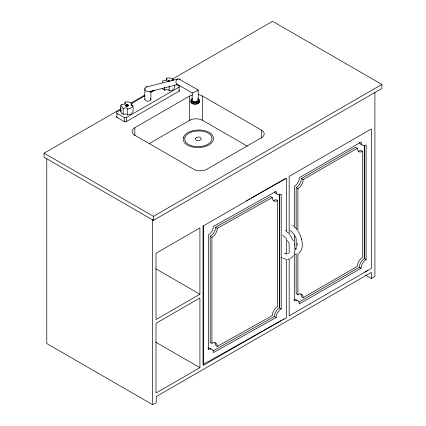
<?xml version="1.0" encoding="UTF-8"?>
<svg xmlns="http://www.w3.org/2000/svg" width="426" height="426" viewBox="0 0 426 426"><rect width="100%" height="100%" fill="white"/><g stroke="black" fill="none" stroke-linecap="round" stroke-linejoin="round"><path stroke-width="0.64" d="M297.151 245.546L297.135 243.108M298.764 302.226L359.326 267.262L359.48 265.829A7.423 4.287 -60 0 1 363.192 259.397L364.358 258.545L364.358 145.239M294.398 253.949L294.398 301.022A7.04 4.063 -60 0 1 299.377 303.898L361.078 268.274L361.232 266.836A7.423 4.287 -60 0 1 364.944 260.408L366.11 259.556L366.11 144.925A7.04 4.063 -60 0 1 361.131 142.05L299.377 177.706A7.04 4.063 -60 0 1 294.398 186.327L294.398 227.431M174.415 85.014C176.257 88.342 171.167 92 169.047 90.488A2.231 1.289 0 0 0 167.913 89.71L166.135 89.636A2.444 1.411 0 0 0 164.75 90.317L162.572 88.475M150.895 91.196L150.895 99.386C150.165 101.761 145.5 101.889 144.808 99.444L144.808 88.693L145.735 87.17L178.611 78.863L198.186 89.961L198.186 99.881C197.456 102.251 192.792 102.378 192.099 99.934L192.217 92.74M171.779 80.546C171.811 79.476 173.962 78.384 173.19 80.386M125.606 105.611L126.304 104.908L127.353 104.807A1.331 0.767 0 0 1 128.338 105.355M128.386 105.36L127.976 106.138L126.634 106.367A1.331 0.767 0 0 1 125.654 105.818L125.792 105.009L127.688 106.266L125.792 105.009M131.767 103.273A2.796 1.613 0 0 0 131.07 103.971L131.203 105.014A2.561 1.48 0 0 0 132.459 105.749L132.891 105.84C133.812 110.781 133.157 114.78 127.608 114.951A2.753 1.587 0 0 0 125.707 113.971L123.167 114.301C119.339 112.81 120.606 107.336 121.266 104.311L123.913 104.327A2.769 1.597 0 0 0 125.212 103.401C124.312 100.403 130.329 102.219 131.767 103.273L131.767 105.696M120.835 111.559L121.266 110.371M132.891 105.84C132.214 107.97 129.626 108.71 127.608 108.886A2.753 1.587 0 0 0 125.707 107.911L123.167 108.241L122.544 107.964L121.016 106.404L120.835 105.499M144.808 99.444L144.925 98.992M198.074 98.214C204.805 106.095 185.299 106.186 192.307 98.268M191.066 101.968L191.221 101.356M192.099 99.934L192.217 99.482M199.064 102.501L199.219 99.87M294.244 253.955L295.037 249.812L294.568 244.641M168.669 81.515L167.7 81.025L167.631 81.675M168.558 80.892L167.631 81.472A0.974 0.564 0 0 0 167.743 81.611M293.423 255.643L292.257 257.16L290.399 258.561M128.386 105.563L128.338 105.153A1.331 0.767 0 0 0 127.353 104.604C124.951 104.093 127.96 106.713 128.338 105.568M191.066 99.945C192.009 103.097 197.35 102.916 199.064 100.477M367.691 270.515L364.912 272.123M298.818 253.305C302.955 249.971 302.753 243.821 301.544 239.135M288.626 253.087L287.704 253.603M172.413 79.103L272.534 21.3L381.904 84.444L381.904 88.486L153.466 220.37L44.096 157.226L44.096 153.184L121.202 108.673M130.984 103.023L144.797 95.051M150.548 91.728L152.849 90.397M121.021 109.626L117.028 111.931A1.731 1.001 0 0 0 116.974 113.353M131.293 103.694L144.989 95.786M150.692 92.49L154.691 90.184M179.053 87.122L179.053 91.164L126.394 121.564A1.507 0.868 0 0 1 124.254 121.591L116.985 117.384L116.985 113.343L124.264 117.544A1.507 0.868 0 0 0 126.384 117.517L179.053 87.122A1.31 0.756 0 0 0 179.096 86.047M198.383 94.673L199.506 94.886A8.733 5.043 0 0 1 202.435 95.999L261.718 130.228A8.733 5.043 0 0 1 263.651 131.922L264.29 133.929L263.54 135.953A9.548 5.511 0 0 1 261.511 137.683L206.828 169.255A9.548 5.511 0 0 1 203.836 170.427L200.326 170.858L196.844 170.491A8.733 5.043 0 0 1 193.915 169.378L134.627 135.149A8.733 5.043 0 0 1 132.699 133.455L132.06 131.442L132.811 129.419A9.548 5.511 0 0 1 134.84 127.694L189.522 96.122A9.548 5.511 0 0 1 192.515 94.95M149.228 143.631L189.522 120.366A9.548 5.511 0 0 1 192.515 119.195L196.024 118.763L199.506 119.131A8.733 5.043 0 0 1 202.435 120.244L247.33 146.166M44.096 153.184L153.466 216.328L381.904 84.444M285.708 178.366L203.303 225.945L203.303 365.423L281.677 320.176M296.166 228.714L296.166 187.664A7.423 4.287 -60 0 0 301.416 178.574L355.588 147.295L357.339 148.307A7.423 4.287 -60 0 0 362.59 151.336L362.59 257.272A7.423 4.287 -60 0 0 357.339 266.367L303.168 297.641L301.416 296.634A7.423 4.287 -60 0 0 300.713 294.009M297.918 231.052L297.918 188.675A7.423 4.287 -60 0 0 303.168 179.58L357.339 148.307M199.916 294.233L155.996 319.585L155.996 253.257L199.916 227.899L199.916 294.233L155.751 268.731M282.827 319.511L283.982 318.845M199.916 367.67L155.996 393.028L155.996 323.318L199.916 297.96L199.916 367.67L155.751 342.169M46.78 158.973L46.78 343.564L152.668 404.7L156.241 402.639L156.241 396.579L371.36 272.379L371.36 278.439L374.901 276.394L374.901 92.469M246.505 200.667L247.666 200.018M248.821 199.368L249.982 198.718M251.143 198.069L286.501 178.286L286.501 232.085M215.545 227.287L270.563 196.508L272.283 197.536A7.423 4.351 -59.2 0 0 277.614 200.614L277.614 306.55A7.423 4.351 -59.2 0 0 272.283 315.597L217.265 346.375A7.423 4.351 -59.2 0 0 211.935 343.297L210.215 342.27L210.215 236.334A7.423 4.351 -59.2 0 0 215.545 227.287L217.265 228.315L272.283 197.536M212.909 350.891L274.413 316.481A7.04 4.127 -59.2 0 1 279.467 307.902L279.467 194.533M276.133 317.503L213.469 352.563L213.314 351.306A7.423 4.351 -59.2 0 0 209.544 349.128L208.362 349.613L208.362 234.982A7.04 4.127 -59.2 0 0 213.415 226.403L276.133 191.317A7.04 4.127 -59.2 0 0 281.192 194.235L281.192 308.93A7.04 4.127 -59.2 0 0 276.133 317.503L274.413 316.481M295.601 248.768L295.271 248.906L295.782 248.747M178.004 78.922C175.757 79.513 175.006 83.192 177.216 84.284L192.099 92.879C192.893 93.076 200.012 89.359 197.329 90.158M144.808 88.693C144.968 91.02 147.944 92.469 149.968 91.457M169.026 81.488L168.057 80.791L169.074 80.743A0.974 0.564 0 0 1 169.58 81.078M127.688 106.063L126.634 106.165A1.331 0.767 0 0 1 125.654 105.616M149.329 91.712L177.77 84.518M166.63 80.583L166.63 78.155L166.997 78.064L170.15 78.038L173.19 79.177M288.801 259.157L287.593 259.338M295.074 248.906L295.436 248.848M146.374 86.915L147.114 86.824M295.234 254.556L295.804 254.524M291.746 225.184L292.188 225.184M285.846 259.264L282.827 258.284M168.824 80.897L169.074 80.945A0.974 0.564 0 0 1 169.468 81.148M177.216 84.284L177.796 84.417M286.064 253.619L284.68 253.145L285.047 253.326M168.057 80.791L169.511 81.531M126.304 104.705L128.199 105.765M362.59 151.336L360.838 150.325A7.423 4.287 -60 0 1 358.213 151.028M176.391 84.497L179.085 86.052M301.416 178.574L303.168 179.58M296.166 187.664L297.918 188.675M364.358 258.545L366.11 259.556M359.326 267.262L361.078 268.274M365.604 275.121L371.36 278.439M303.168 297.641A7.423 4.287 -60 0 0 297.918 294.611L296.166 293.599L296.166 253.875M277.614 200.614L275.894 199.586A7.423 4.351 -59.2 0 1 273.226 200.268M210.215 236.334L211.935 237.362L211.935 343.297M279.467 307.902L281.192 308.93M217.265 346.375L215.545 345.348A7.423 4.351 -59.2 0 0 214.832 342.717M179.192 78.996L180.113 79.779M285.303 230.503L285.958 230.94M282.747 235.274L285.99 238.23M293.141 225.753L293.748 226.211M290.415 230.418L294.116 234.524M166.63 78.155C168.643 81.984 160.927 78.97 162.572 82.41M287.252 231.952L288.498 233.139M294.946 227.276L295.532 227.878M296.107 228.517L297.215 229.912M290.25 235.221L293.461 241.041M197.802 99.002L198.186 99.881M150.511 98.512L150.895 99.386M298.322 231.558L300.405 235.653L301.597 239.321M287.555 240.52L288.791 243.081M294.851 235.802L295.804 237.836M281.74 257.134L281.921 257.623M199.096 101.281L199.219 101.889M364.267 145.404L364.267 258.46M297.918 253.561L297.918 294.611M296.166 237.985L296.166 249.242M294.398 234.726L294.398 244.668M289.163 234.822L289.163 176.375L371.36 128.918L371.36 268.401L289.163 315.852L289.163 258.731M289.163 243.454L289.163 252.756M286.501 238.73L286.501 254.002M286.501 259.317L286.501 317.769L203.026 364.47L203.026 225.652M279.355 194.709L279.355 307.764M261.718 130.228L261.718 138.093M202.435 95.999L202.435 120.244M198.638 101.053L198.638 103.071M197.978 101.542L197.978 103.566M197.121 101.926L197.121 103.949M196.13 102.171L196.13 104.194M195.076 102.261L195.076 104.279M194.022 102.192L194.022 104.21M193.047 101.963L193.047 103.987M192.211 101.601L192.211 103.619M191.578 101.116L191.578 103.14M191.221 99.333L191.183 102.575M189.522 96.122L189.522 120.366M169.122 86.111L169.122 90.956M164.75 87.287L164.75 90.317M153.466 216.328L153.466 220.37M152.668 219.443L152.668 404.7M134.84 127.694L134.84 135.553M127.608 108.886L127.608 114.951M126.394 117.523L126.394 121.564M124.951 102.181L124.951 103.997M124.264 117.544L124.264 121.586M123.167 108.241L123.167 114.301M217.265 228.315A7.423 4.351 -59.2 0 1 211.935 237.362M207.824 348.101A7.423 4.351 -59.2 0 1 211.062 349.112M276.943 193.851A7.04 4.127 -59.2 0 1 274.584 191.679M361.871 144.584A7.04 4.063 -60 0 1 359.549 142.433M293.935 299.462A7.04 4.063 -60 0 1 296.959 300.399M179.096 90.088A1.31 0.756 0 0 1 179.042 91.159M116.974 117.39A1.731 1.001 0 0 1 116.57 116.426M183.302 137.699L183.196 139.994L184.123 142.204A14.532 8.392 0 0 0 192.142 146.933L195.955 147.513L199.927 147.497L203.788 146.89A15.938 9.202 0 0 0 212.239 142.103L213.367 139.882L213.474 137.593L212.547 135.377A14.532 8.392 0 0 0 204.528 130.654L200.715 130.074L196.743 130.09L192.882 130.697A15.938 9.202 0 0 0 184.431 135.479L183.302 137.699M184.879 137.561L184.671 139.627L185.395 141.634A13.084 7.551 0 0 0 192.371 146.022L195.768 146.608L199.336 146.656L202.84 146.171A14.34 8.28 0 0 0 210.668 142.002L211.791 140.021L211.999 137.96L211.275 135.953A13.084 7.551 0 0 0 204.299 131.565L200.902 130.979L197.334 130.926L193.83 131.41A14.34 8.28 0 0 0 186.002 135.585L184.879 137.561M195.406 138.365C195.135 141.144 200.071 141.176 201.264 139.222C201.535 136.442 196.599 136.411 195.406 138.365"/></g></svg>
